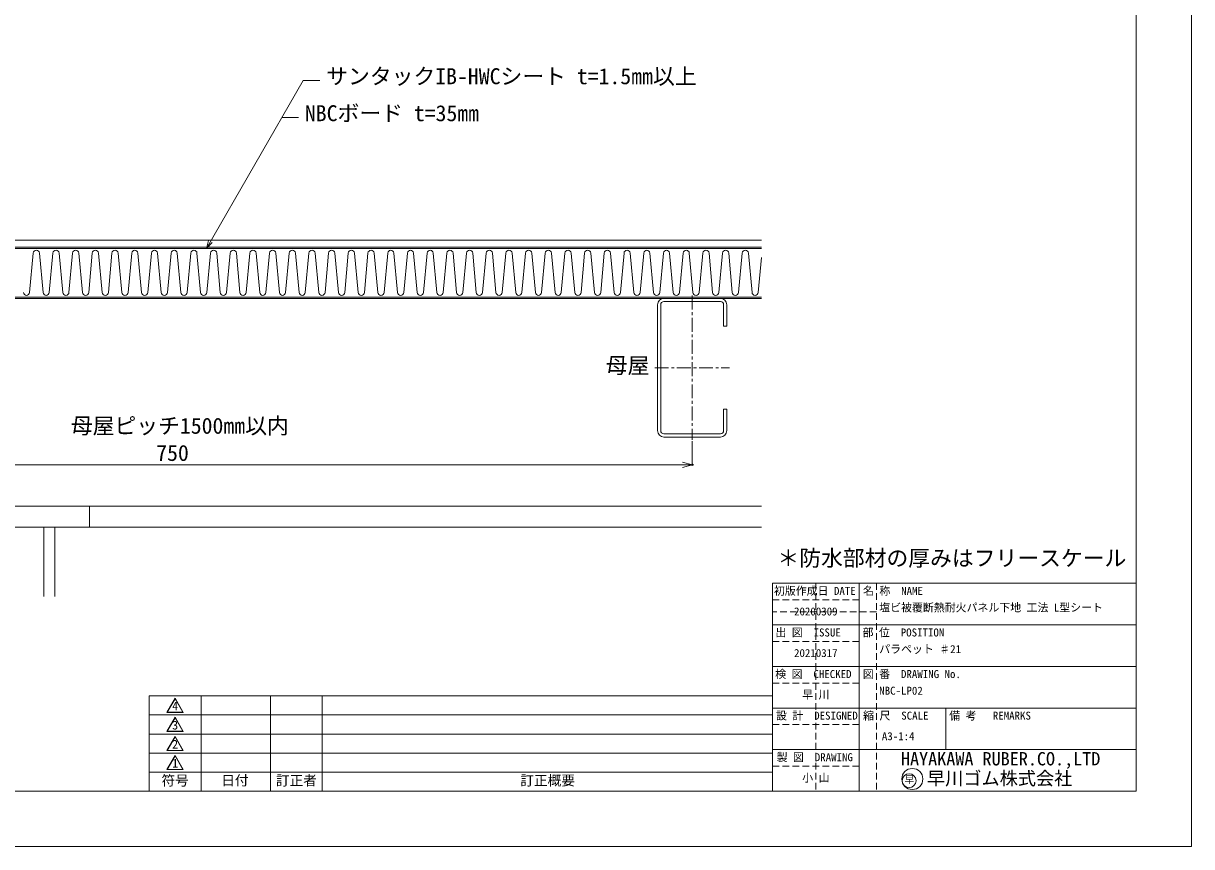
# Model space of a CAD drawing. Units: millimetres, scale not verified. Extents: x -840 to 840, y -594 to 594.
# Drawn here: x -3 to 840, y -594 to 0 of the extents above; entities that cross this region are included whole.
import ezdxf
from ezdxf.enums import TextEntityAlignment as Align

# ---------------------------------------------------------------- set-up
doc = ezdxf.new("R2010")
doc.units = ezdxf.units.MM
doc.header["$LTSCALE"] = 2
doc.header["$PDMODE"] = 32
doc.header["$PDSIZE"] = 1
for name, pattern in [('CHAIN1', [8, 5, -1, 1, -1]), ('DASHED1', [1.8, 1.2, -0.6]), ('DASHED2', [3, 2, -1])]:
    doc.linetypes.add(name, pattern=pattern)
for name, color, linetype, lineweight in [('0-0_輪郭線', 7, 'DASHED2', 9), ('0-1_図面枠', 7, 'Continuous', 9), ('0-2_文字', 5, 'Continuous', 9), ('0-3_表題欄', 7, 'Continuous', 9), ('0-4_0', 7, 'Continuous', 9), ('0-5_仮想線', 2, 'DASHED1', 9), ('0-6_躯体', 7, 'Continuous', 9), ('0-7_鋼材(C型・H鋼ｅｔｃ)', 7, 'Continuous', 9), ('0-8_中心線', 2, 'CHAIN1', 9), ('0-9_断熱材', 4, 'Continuous', 9), ('0-B_IBｼｰﾄ', 7, 'Continuous', 9), ('0-E_寸法線', 7, 'Continuous', 9)]:
    doc.layers.add(name, color=color, linetype=linetype, lineweight=lineweight)
doc.layers.add('1-0_Defpoints', color=7, linetype='Continuous')
doc.styles.add('ＭＳ ゴシック', font='')
doc.styles.get('ＭＳ ゴシック').set_extended_font_data('MS Gothic')

# ---------------------------------------------------------------- blocks, each defined once
blk = doc.blocks.new('囲い文字1')
at = {"layer": '0-2_文字'}
for p, q in [((-1.348, -24.263), (-1.463, -24.263)), ((-1.117, -23.863), (-1.232, -23.863)), ((-0.886, -23.463), (-1.001, -23.463)), ((-0.655, -23.063), (-0.77, -23.063)), ((-0.424, -22.663), (-0.539, -22.663)), ((-0.193, -22.263), (-0.309, -22.263)), ((0.038, -21.863), (-0.078, -21.863)), ((0.269, -21.463), (0.153, -21.463)), ((0.5, -21.063), (0.384, -21.063)), ((0.731, -20.663), (0.615, -20.663)), ((0.934, -20.263), (0.846, -20.263)), ((1.022, -20.263), (0.934, -20.263)), ((1.253, -20.663), (1.137, -20.663)), ((1.484, -21.063), (1.368, -21.063)), ((1.715, -21.463), (1.599, -21.463)), ((1.946, -21.863), (1.83, -21.863)), ((2.177, -22.263), (2.061, -22.263)), ((2.408, -22.663), (2.292, -22.663)), ((2.638, -23.063), (2.523, -23.063)), ((2.869, -23.463), (2.754, -23.463)), ((3.1, -23.863), (2.985, -23.863)), ((3.331, -24.263), (3.216, -24.263)), ((-2.272, -25.863), (-2.387, -25.863)), ((-2.041, -25.463), (-2.156, -25.463)), ((-1.81, -25.063), (-1.925, -25.063)), ((-1.579, -24.663), (-1.694, -24.663)), ((3.562, -24.663), (3.447, -24.663)), ((3.793, -25.063), (3.678, -25.063)), ((4.024, -25.463), (3.909, -25.463)), ((4.255, -25.863), (4.14, -25.863))]:
    blk.add_line(p, q, dxfattribs=at)
for points in [[(-2.329, -25.963), (0.934, -20.311), (0.934, -20.111), (-2.502, -26.063)], [(0.934, -20.311), (4.197, -25.963), (4.37, -26.063), (0.934, -20.111)], [(4.197, -25.963), (-2.329, -25.963), (-2.502, -26.063), (4.37, -26.063)]]:
    blk.add_lwpolyline(points, close=True, dxfattribs=at)
at = {"layer": '0-2_文字', "style": 'ＭＳ ゴシック'}
blk.add_text('1', height=3.651, dxfattribs=at).set_placement((-0.301, -26.315), align=Align.BOTTOM_LEFT)
blk = doc.blocks.new('U40')
at = {"layer": '0-4_0', "xscale": 3.446988, "yscale": 3.446988}
blk.add_blockref('囲い文字1', (8.327, 89.667), dxfattribs=at)
blk = doc.blocks.new('囲い文字2')
at = {"layer": '0-2_文字'}
for p, q in [((-14.846, 34.616), (-14.962, 34.616)), ((-14.615, 35.016), (-14.731, 35.016)), ((-14.384, 35.416), (-14.5, 35.416)), ((-14.153, 35.816), (-14.269, 35.816)), ((-13.922, 36.216), (-14.038, 36.216)), ((-13.691, 36.616), (-13.807, 36.616)), ((-13.488, 37.016), (-13.576, 37.016)), ((-13.4, 37.016), (-13.488, 37.016)), ((-13.169, 36.616), (-13.285, 36.616)), ((-12.938, 36.216), (-13.054, 36.216)), ((-12.707, 35.816), (-12.823, 35.816)), ((-12.477, 35.416), (-12.592, 35.416)), ((-12.246, 35.016), (-12.361, 35.016)), ((-12.015, 34.616), (-12.13, 34.616)), ((-16.694, 31.416), (-16.809, 31.416)), ((-16.463, 31.816), (-16.578, 31.816)), ((-16.232, 32.216), (-16.347, 32.216)), ((-16.001, 32.616), (-16.116, 32.616)), ((-15.77, 33.016), (-15.885, 33.016)), ((-15.539, 33.416), (-15.654, 33.416)), ((-15.308, 33.816), (-15.424, 33.816)), ((-15.077, 34.216), (-15.193, 34.216)), ((-11.784, 34.216), (-11.899, 34.216)), ((-11.553, 33.816), (-11.668, 33.816)), ((-11.322, 33.416), (-11.437, 33.416)), ((-11.091, 33.016), (-11.206, 33.016)), ((-10.86, 32.616), (-10.975, 32.616)), ((-10.629, 32.216), (-10.745, 32.216)), ((-10.398, 31.816), (-10.514, 31.816)), ((-10.167, 31.416), (-10.283, 31.416))]:
    blk.add_line(p, q, dxfattribs=at)
for points in [[(-16.751, 31.316), (-13.488, 36.968), (-13.488, 37.168), (-16.925, 31.216)], [(-13.488, 36.968), (-10.225, 31.316), (-10.052, 31.216), (-13.488, 37.168)], [(-10.225, 31.316), (-16.751, 31.316), (-16.925, 31.216), (-10.052, 31.216)]]:
    blk.add_lwpolyline(points, close=True, dxfattribs=at)
at = {"layer": '0-2_文字', "style": 'ＭＳ ゴシック'}
blk.add_text('2', height=3.651, dxfattribs=at).set_placement((-14.724, 30.963), align=Align.BOTTOM_LEFT)
blk = doc.blocks.new('U41')
at = {"layer": '0-4_0', "xscale": 3.446988, "yscale": 3.446988}
blk.add_blockref('囲い文字2', (58.041, -107.772), dxfattribs=at)
blk = doc.blocks.new('囲い文字3')
at = {"layer": '0-2_文字'}
for p, q in [((-5.245, 19.8), (-5.361, 19.8)), ((-5.042, 20.2), (-5.13, 20.2)), ((-4.954, 20.2), (-5.042, 20.2)), ((-4.723, 19.8), (-4.839, 19.8)), ((-8.017, 15), (-8.132, 15)), ((-7.786, 15.4), (-7.901, 15.4)), ((-7.555, 15.8), (-7.67, 15.8)), ((-7.324, 16.2), (-7.439, 16.2)), ((-7.093, 16.6), (-7.208, 16.6)), ((-6.862, 17), (-6.977, 17)), ((-6.631, 17.4), (-6.746, 17.4)), ((-6.4, 17.8), (-6.515, 17.8)), ((-6.169, 18.2), (-6.284, 18.2)), ((-5.938, 18.6), (-6.054, 18.6)), ((-5.707, 19), (-5.823, 19)), ((-5.476, 19.4), (-5.592, 19.4)), ((-4.492, 19.4), (-4.608, 19.4)), ((-4.261, 19), (-4.377, 19)), ((-4.03, 18.6), (-4.146, 18.6)), ((-3.799, 18.2), (-3.915, 18.2)), ((-3.568, 17.8), (-3.684, 17.8)), ((-3.337, 17.4), (-3.453, 17.4)), ((-3.107, 17), (-3.222, 17)), ((-2.876, 16.6), (-2.991, 16.6)), ((-2.645, 16.2), (-2.76, 16.2)), ((-2.414, 15.8), (-2.529, 15.8)), ((-2.183, 15.4), (-2.298, 15.4)), ((-1.952, 15), (-2.067, 15)), ((-8.247, 14.6), (-8.363, 14.6)), ((-1.721, 14.6), (-1.836, 14.6))]:
    blk.add_line(p, q, dxfattribs=at)
for points in [[(-8.305, 14.5), (-5.042, 20.152), (-5.042, 20.352), (-8.478, 14.4)], [(-5.042, 20.152), (-1.779, 14.5), (-1.605, 14.4), (-5.042, 20.352)], [(-1.779, 14.5), (-8.305, 14.5), (-8.478, 14.4), (-1.605, 14.4)]]:
    blk.add_lwpolyline(points, close=True, dxfattribs=at)
at = {"layer": '0-2_文字', "style": 'ＭＳ ゴシック'}
blk.add_text('3', height=3.651, dxfattribs=at).set_placement((-6.277, 14.147), align=Align.BOTTOM_LEFT)
blk = doc.blocks.new('U42')
at = {"layer": '0-4_0', "xscale": 3.446988, "yscale": 3.446988}
blk.add_blockref('囲い文字3', (28.926, -49.807), dxfattribs=at)
blk = doc.blocks.new('囲い文字4')
at = {"layer": '0-2_文字'}
for p, q in [((-6.558, 14.776), (-6.673, 14.776)), ((-6.327, 15.176), (-6.442, 15.176)), ((-6.096, 15.576), (-6.211, 15.576)), ((-5.865, 15.976), (-5.981, 15.976)), ((-5.662, 16.376), (-5.75, 16.376)), ((-5.574, 16.376), (-5.662, 16.376)), ((-5.343, 15.976), (-5.458, 15.976)), ((-5.112, 15.576), (-5.227, 15.576)), ((-4.881, 15.176), (-4.997, 15.176)), ((-4.65, 14.776), (-4.766, 14.776)), ((-8.867, 10.776), (-8.983, 10.776)), ((-8.636, 11.176), (-8.752, 11.176)), ((-8.405, 11.576), (-8.521, 11.576)), ((-8.174, 11.976), (-8.29, 11.976)), ((-7.944, 12.376), (-8.059, 12.376)), ((-7.713, 12.776), (-7.828, 12.776)), ((-7.482, 13.176), (-7.597, 13.176)), ((-7.251, 13.576), (-7.366, 13.576)), ((-7.02, 13.976), (-7.135, 13.976)), ((-6.789, 14.376), (-6.904, 14.376)), ((-4.419, 14.376), (-4.535, 14.376)), ((-4.188, 13.976), (-4.304, 13.976)), ((-3.957, 13.576), (-4.073, 13.576)), ((-3.726, 13.176), (-3.842, 13.176)), ((-3.495, 12.776), (-3.611, 12.776)), ((-3.264, 12.376), (-3.38, 12.376)), ((-3.034, 11.976), (-3.149, 11.976)), ((-2.803, 11.576), (-2.918, 11.576)), ((-2.572, 11.176), (-2.687, 11.176)), ((-2.341, 10.776), (-2.456, 10.776))]:
    blk.add_line(p, q, dxfattribs=at)
for points in [[(-8.925, 10.676), (-5.662, 16.328), (-5.662, 16.528), (-9.098, 10.576)], [(-5.662, 16.328), (-2.398, 10.676), (-2.225, 10.576), (-5.662, 16.528)], [(-2.398, 10.676), (-8.925, 10.676), (-9.098, 10.576), (-2.225, 10.576)]]:
    blk.add_lwpolyline(points, close=True, dxfattribs=at)
at = {"layer": '0-2_文字', "style": 'ＭＳ ゴシック'}
blk.add_text('4', height=3.651, dxfattribs=at).set_placement((-6.897, 10.323), align=Align.BOTTOM_LEFT)
blk = doc.blocks.new('U43')
at = {"layer": '0-4_0', "xscale": 3.446988, "yscale": 3.446988}
blk.add_blockref('囲い文字4', (31.063, -36.626), dxfattribs=at)
blk = doc.blocks.new('T20')
at = {"layer": '0-3_表題欄'}
for p, q in [((0, 0), (0, 137.5)), ((0, 137.5), (900, 137.5)), ((75, 0), (75, 137.5)), ((175, 0), (175, 137.5)), ((250, 0), (250, 137.5)), ((900, 0), (900, 137.5)), ((0, 110), (900, 110)), ((0, 82.5), (900, 82.5)), ((0, 55), (900, 55)), ((0, 27.5), (900, 27.5)), ((0, 0), (900, 0))]:
    blk.add_line(p, q, dxfattribs=at)
for name, p in [('U43', (25.953, 113.75)), ('U42', (25.953, 86.25)), ('U41', (25.953, 58.75)), ('U40', (25.953, 31.25))]:
    blk.add_blockref(name, p, dxfattribs=at)
at = {"layer": '0-3_表題欄', "style": 'ＭＳ ゴシック'}
for s, p in [('符号', (17.895, 3.902)), ('日付', (104.172, 4.044)), ('訂正者', (183.145, 3.939)), ('訂正概要', (535.895, 3.977))]:
    blk.add_text(s, height=14.43, dxfattribs=at).set_placement(p, align=Align.BOTTOM_LEFT)
blk = doc.blocks.new('表題欄(定義)')
at = {"layer": '0-3_表題欄'}
for p, q in [((-21.942, -100.175), (-21.942, -25.175)), ((-21.942, -25.175), (-21.942, -100.175)), ((-21.942, -25.175), (109.308, -25.175)), ((9.308, -25.175), (9.308, -100.175)), ((109.308, -25.175), (109.308, -100.175)), ((-21.942, -40.175), (109.308, -40.175)), ((-21.942, -40.175), (9.308, -40.175)), ((-21.942, -55.175), (109.308, -55.175)), ((-21.942, -70.175), (109.308, -70.175)), ((40.558, -70.175), (40.558, -85.175)), ((-21.942, -85.175), (109.308, -85.175)), ((-21.942, -100.175), (109.308, -100.175))]:
    blk.add_line(p, q, dxfattribs=at)
for centre, radius in [((28.503, -95.777), 3.799), ((27.344, -96.385), 2.487)]:
    blk.add_circle(centre, radius, dxfattribs=at)
at = {"layer": '0-5_仮想線'}
for p, q in [((-6.317, -25.175), (-6.317, -100.175)), ((15.558, -25.175), (15.558, -100.175)), ((-21.942, -31.175), (9.308, -31.175)), ((15.558, -35.487), (-21.942, -35.487)), ((-21.942, -46.175), (9.308, -46.175)), ((-21.942, -61.175), (9.308, -61.175)), ((-21.942, -76.175), (9.308, -76.175)), ((-21.942, -91.175), (9.308, -91.175))]:
    blk.add_line(p, q, dxfattribs=at)
at = {"layer": '0-3_表題欄', "style": 'ＭＳ ゴシック'}
for s, height, p in [('初版作成日 DATE', 2.889, (-21.448, -30.23)), ('名 称  NAME', 2.889, (10.704, -30.23)), ('出 図  ISSUE', 2.889, (-20.913, -45.23)), ('部 位  POSITION', 2.889, (10.552, -45.23)), ('検 図  CHECKED', 2.889, (-20.972, -60.23)), ('図 番  DRAWING No.', 2.889, (10.626, -60.23)), ('設 計  DESIGNED', 2.889, (-20.698, -75.23)), ('縮 尺  SCALE', 2.889, (10.728, -75.23)), ('備 考   REMARKS', 2.889, (41.802, -75.23)), ('製 図  DRAWING', 2.889, (-20.472, -90.23)), ('HAYAKAWA RUBER.CO.,LTD', 4.809, (24.395, -92.314)), ('早川ゴム株式会社', 4.809, (33.785, -99.399)), ('早', 2.493, (25.658, -98.029))]:
    blk.add_text(s, height=height, dxfattribs=at).set_placement(p, align=Align.BOTTOM_LEFT)
blk = doc.blocks.new('_Open30')
at = {"layer": '0-4_0'}
blk.add_line((0, 0), (-2, 0), dxfattribs=at)
blk.add_lwpolyline([(-2, 0.5359), (0, 0), (-2, -0.5359)], dxfattribs=at)

msp = doc.modelspace()

# ---------------------------------------------------------------- linework, layer by layer
at = {"layer": '0-0_輪郭線', "color": 2, "linetype": 'Continuous'}
msp.add_lwpolyline([(800, 554), (-800, 554), (-800, -554), (800, -554)], close=True, dxfattribs=at)
at = {"layer": '0-1_図面枠'}
msp.add_lwpolyline([(840, -594), (840, 594), (-840, 594), (-840, -594)], close=True, dxfattribs=at)
at = {"layer": '0-6_躯体'}
for p, q in [((-330.515, -198.454), (529.485, -198.454)), ((-305.515, -348.454), (44.485, -348.454)), ((44.485, -348.454), (529.485, -348.454)), ((-305.515, -363.454), (44.485, -363.454)), ((11.485, -363.454), (11.485, -413.454)), ((19.485, -363.454), (19.485, -413.454))]:
    msp.add_line(p, q, dxfattribs=at)
msp.add_lwpolyline([(44.485, -348.454), (44.485, -363.454), (529.485, -363.454)], dxfattribs=at)
at = {"layer": '0-7_鋼材(C型・H鋼ｅｔｃ)'}
for p, q in [((499.885, -198.454), (459.085, -198.454)), ((459.085, -200.754), (499.885, -200.754)), ((454.485, -203.054), (454.485, -293.854)), ((456.785, -293.854), (456.785, -203.054)), ((499.885, -296.154), (459.085, -296.154)), ((459.085, -298.454), (499.885, -298.454))]:
    msp.add_line(p, q, dxfattribs=at)
for points in [[(502.185, -203.054), (502.185, -218.454), (504.485, -218.454), (504.485, -203.054)], [(504.485, -293.854), (504.485, -278.454), (502.185, -278.454), (502.185, -293.854)]]:
    msp.add_lwpolyline(points, dxfattribs=at)
for centre, radius, start, end in [((459.085, -203.054), 4.6, 90, 180), ((459.085, -203.054), 2.3, 90, 180), ((499.885, -203.054), 4.6, 0, 90), ((499.885, -203.054), 2.3, 0, 90), ((459.085, -293.854), 4.6, 180, 270), ((459.085, -293.854), 2.3, 180, 270), ((499.885, -293.854), 4.6, 270, 0), ((499.885, -293.854), 2.3, 270, 0)]:
    msp.add_arc(centre, radius, start, end, dxfattribs=at)
at = {"layer": '0-8_中心線'}
for p, q in [((479.485, -196.454), (479.485, -300.454)), ((452.485, -248.454), (506.485, -248.454))]:
    msp.add_line(p, q, dxfattribs=at)
at = {"layer": '0-9_断熱材', "color": 7}
for p, q in [((-330.515, -162.454), (529.485, -162.454)), ((529.485, -197.454), (-330.515, -197.454))]:
    msp.add_line(p, q, dxfattribs=at)
at = {"layer": '0-9_断熱材'}
for p, q in [((3.832, -165.72), (1.231, -194.189)), ((8.339, -165.72), (10.939, -194.189)), ((18.046, -165.72), (15.446, -194.189)), ((22.553, -165.72), (25.154, -194.189)), ((32.261, -165.72), (29.661, -194.189)), ((36.768, -165.72), (39.369, -194.189)), ((46.476, -165.72), (43.875, -194.189)), ((50.983, -165.72), (53.583, -194.189)), ((60.691, -165.72), (58.09, -194.189)), ((65.198, -165.72), (67.798, -194.189)), ((74.905, -165.72), (72.305, -194.189)), ((79.412, -165.72), (82.013, -194.189)), ((89.12, -165.72), (86.52, -194.189)), ((93.627, -165.72), (96.227, -194.189)), ((103.335, -165.72), (100.734, -194.189)), ((107.842, -165.72), (110.442, -194.189)), ((117.55, -165.72), (114.949, -194.189)), ((122.056, -165.72), (124.657, -194.189)), ((131.764, -165.72), (129.164, -194.189)), ((136.271, -165.72), (138.872, -194.189)), ((145.979, -165.72), (143.379, -194.189)), ((150.486, -165.72), (153.086, -194.189)), ((160.194, -165.72), (157.593, -194.189)), ((164.701, -165.72), (167.301, -194.189)), ((174.409, -165.72), (171.808, -194.189)), ((178.915, -165.72), (181.516, -194.189)), ((188.623, -165.72), (186.023, -194.189)), ((193.13, -165.72), (195.731, -194.189)), ((202.838, -165.72), (200.237, -194.189)), ((207.345, -165.72), (209.945, -194.189)), ((217.053, -165.72), (214.452, -194.189)), ((221.56, -165.72), (224.16, -194.189)), ((231.267, -165.72), (228.667, -194.189)), ((235.774, -165.72), (238.375, -194.189)), ((245.482, -165.72), (242.882, -194.189)), ((249.989, -165.72), (252.59, -194.189)), ((259.697, -165.72), (257.096, -194.189)), ((264.204, -165.72), (266.804, -194.189)), ((273.912, -165.72), (271.311, -194.189)), ((278.419, -165.72), (281.019, -194.189)), ((288.126, -165.72), (285.526, -194.189)), ((292.633, -165.72), (295.234, -194.189)), ((302.341, -165.72), (299.741, -194.189)), ((306.848, -165.72), (309.448, -194.189)), ((316.556, -165.72), (313.955, -194.189)), ((321.063, -165.72), (323.663, -194.189)), ((330.771, -165.72), (328.17, -194.189)), ((335.277, -165.72), (337.878, -194.189)), ((344.985, -165.72), (342.385, -194.189)), ((349.492, -165.72), (352.093, -194.189)), ((359.2, -165.72), (356.6, -194.189)), ((363.707, -165.72), (366.307, -194.189)), ((373.415, -165.72), (370.814, -194.189)), ((377.922, -165.72), (380.522, -194.189)), ((387.63, -165.72), (385.029, -194.189)), ((392.136, -165.72), (394.737, -194.189)), ((401.844, -165.72), (399.244, -194.189)), ((406.351, -165.72), (408.952, -194.189)), ((416.059, -165.72), (413.459, -194.189)), ((420.566, -165.72), (423.166, -194.189)), ((430.274, -165.72), (427.673, -194.189)), ((434.781, -165.72), (437.381, -194.189)), ((444.488, -165.72), (441.888, -194.189)), ((448.995, -165.72), (451.596, -194.189)), ((458.703, -165.72), (456.103, -194.189)), ((463.21, -165.72), (465.811, -194.189)), ((472.918, -165.72), (470.317, -194.189)), ((477.425, -165.72), (480.025, -194.189)), ((487.133, -165.72), (484.532, -194.189)), ((491.64, -165.72), (494.24, -194.189)), ((501.347, -165.72), (498.747, -194.189)), ((505.854, -165.72), (508.455, -194.189)), ((515.562, -165.72), (512.962, -194.189)), ((520.069, -165.72), (522.67, -194.189)), ((529.485, -168.934), (527.177, -194.199))]:
    msp.add_line(p, q, dxfattribs=at)
for centre, start, end in [((6.085, -165.931), 5.35135, 174.64865), ((20.3, -165.931), 5.35135, 174.64865), ((34.515, -165.931), 5.35135, 174.64865), ((48.729, -165.931), 5.35135, 174.64865), ((62.944, -165.931), 5.35135, 174.64865), ((77.159, -165.931), 5.35135, 174.64865), ((91.374, -165.931), 5.35135, 174.64865), ((105.588, -165.931), 5.35135, 174.64865), ((119.803, -165.931), 5.35135, 174.64865), ((134.018, -165.931), 5.35135, 174.64865), ((148.232, -165.931), 5.35135, 174.64865), ((162.447, -165.931), 5.35135, 174.64865), ((176.662, -165.931), 5.35135, 174.64865), ((190.877, -165.931), 5.35135, 174.64865), ((205.091, -165.931), 5.35135, 174.64865), ((219.306, -165.931), 5.35135, 174.64865), ((233.521, -165.931), 5.35135, 174.64865), ((247.736, -165.931), 5.35135, 174.64865), ((261.95, -165.931), 5.35135, 174.64865), ((276.165, -165.931), 5.35135, 174.64865), ((290.38, -165.931), 5.35135, 174.64865), ((304.595, -165.931), 5.35135, 174.64865), ((318.809, -165.931), 5.35135, 174.64865), ((333.024, -165.931), 5.35135, 174.64865), ((347.239, -165.931), 5.35135, 174.64865), ((361.453, -165.931), 5.35135, 174.64865), ((375.668, -165.931), 5.35135, 174.64865), ((389.883, -165.931), 5.35135, 174.64865), ((404.098, -165.931), 5.35135, 174.64865), ((418.312, -165.931), 5.35135, 174.64865), ((432.527, -165.931), 5.35135, 174.64865), ((446.742, -165.931), 5.35135, 174.64865), ((460.957, -165.931), 5.35135, 174.64865), ((475.171, -165.931), 5.35135, 174.64865), ((489.386, -165.931), 5.35135, 174.64865), ((503.601, -165.931), 5.35135, 174.64865), ((517.816, -165.931), 5.35135, 174.64865), ((-1.022, -193.978), 185.35135, 354.64865), ((13.192, -193.978), 185.35135, 354.64865), ((27.407, -193.978), 185.35135, 354.64865), ((41.622, -193.978), 185.35135, 354.64865), ((55.837, -193.978), 185.35135, 354.64865), ((70.051, -193.978), 185.35135, 354.64865), ((84.266, -193.978), 185.35135, 354.64865), ((98.481, -193.978), 185.35135, 354.64865), ((112.696, -193.978), 185.35135, 354.64865), ((126.91, -193.978), 185.35135, 354.64865), ((141.125, -193.978), 185.35135, 354.64865), ((155.34, -193.978), 185.35135, 354.64865), ((169.555, -193.978), 185.35135, 354.64865), ((183.769, -193.978), 185.35135, 354.64865), ((197.984, -193.978), 185.35135, 354.64865), ((212.199, -193.978), 185.35135, 354.64865), ((226.414, -193.978), 185.35135, 354.64865), ((240.628, -193.978), 185.35135, 354.64865), ((254.843, -193.978), 185.35135, 354.64865), ((269.058, -193.978), 185.35135, 354.64865), ((283.272, -193.978), 185.35135, 354.64865), ((297.487, -193.978), 185.35135, 354.64865), ((311.702, -193.978), 185.35135, 354.64865), ((325.917, -193.978), 185.35135, 354.64865), ((340.131, -193.978), 185.35135, 354.64865), ((354.346, -193.978), 185.35135, 354.64865), ((368.561, -193.978), 185.35135, 354.64865), ((382.776, -193.978), 185.35135, 354.64865), ((396.99, -193.978), 185.35135, 354.64865), ((411.205, -193.978), 185.35135, 354.64865), ((425.42, -193.978), 185.35135, 354.64865), ((439.635, -193.978), 185.35135, 354.64865), ((453.849, -193.978), 185.35135, 354.64865), ((468.064, -193.978), 185.35135, 354.64865), ((482.279, -193.978), 185.35135, 354.64865), ((496.493, -193.978), 185.35135, 354.64865), ((510.708, -193.978), 185.35135, 354.64865), ((524.924, -193.988), 185.35135, 354.64865)]:
    msp.add_arc(centre, 2.263, start, end, dxfattribs=at)
at = {"layer": '0-B_IBｼｰﾄ'}
for p, q in [((-223.925, -156.454), (529.485, -156.454)), ((-225.265, -161.454), (529.485, -161.454))]:
    msp.add_line(p, q, dxfattribs=at)
at = {"layer": '0-E_寸法線'}
for p, q in [((183.382, -67.985), (195.382, -67.985)), ((479.485, -301.454), (479.485, -318.454)), ((-263.515, -318.454), (472.485, -318.454))]:
    msp.add_line(p, q, dxfattribs=at)
for points in [[(128.841, -162.454), (198.779, -41.316), (210.779, -41.316)], [(133.083, -158.212), (128.841, -162.454), (130.394, -156.659)]]:
    msp.add_lwpolyline(points, dxfattribs=at)
at = {"layer": '1-0_Defpoints'}
msp.add_point((479.485, -318.454), dxfattribs=at)

# ---------------------------------------------------------------- block references
at = {"layer": '0-3_表題欄'}
for name, p, xscale, yscale in [('表題欄(定義)', (581.384, -353.65), 2, 2), ('T20', (87.5, -554), 0.5, 0.5)]:
    msp.add_blockref(name, p, dxfattribs=dict(at, xscale=xscale, yscale=yscale))
at = {"layer": '0-E_寸法線', "xscale": 3.5, "yscale": 3.5}
msp.add_blockref('_Open30', (479.485, -318.454), dxfattribs=at)

# ---------------------------------------------------------------- texts
at = {"layer": '0-2_文字', "color": 7, "style": 'ＭＳ ゴシック'}
for s, p in [('サンタックIB-HWCシート t=1.5㎜以上', (215.32, -47.375)), ('NBCボード t=35㎜', (199.923, -74.044)), ('母屋', (417.079, -256.015)), ('母屋ピッチ1500㎜以内', (30.997, -299.562)), ('＊防水部材の厚みはフリースケール', (541.016, -395.019))]:
    msp.add_text(s, height=11.54, dxfattribs=at).set_placement(p, align=Align.BOTTOM_LEFT)
at = {"layer": '0-3_表題欄', "style": 'ＭＳ ゴシック'}
for s, p in [('20200309', (553.002, -428.937)), ('塩ビ被覆断熱耐火パネル下地 工法 L型シート', (614.5, -426.11)), ('20210317', (553.002, -458.937)), ('パラペット ♯21', (614.5, -456.11)), ('NBC-LP02', (614.5, -486.11)), ('早 川', (558.907, -488.937)), ('A3-1:4', (616.399, -518.937)), ('小 山', (558.907, -548.937))]:
    msp.add_text(s, height=5.777, dxfattribs=at).set_placement(p, align=Align.BOTTOM_LEFT)
at = {"layer": '0-E_寸法線', "style": 'ＭＳ ゴシック'}
msp.add_text('750', height=11.54, dxfattribs=at).set_placement((92.605, -319.173), align=Align.BOTTOM_LEFT)

doc.saveas('drawing.dxf')
